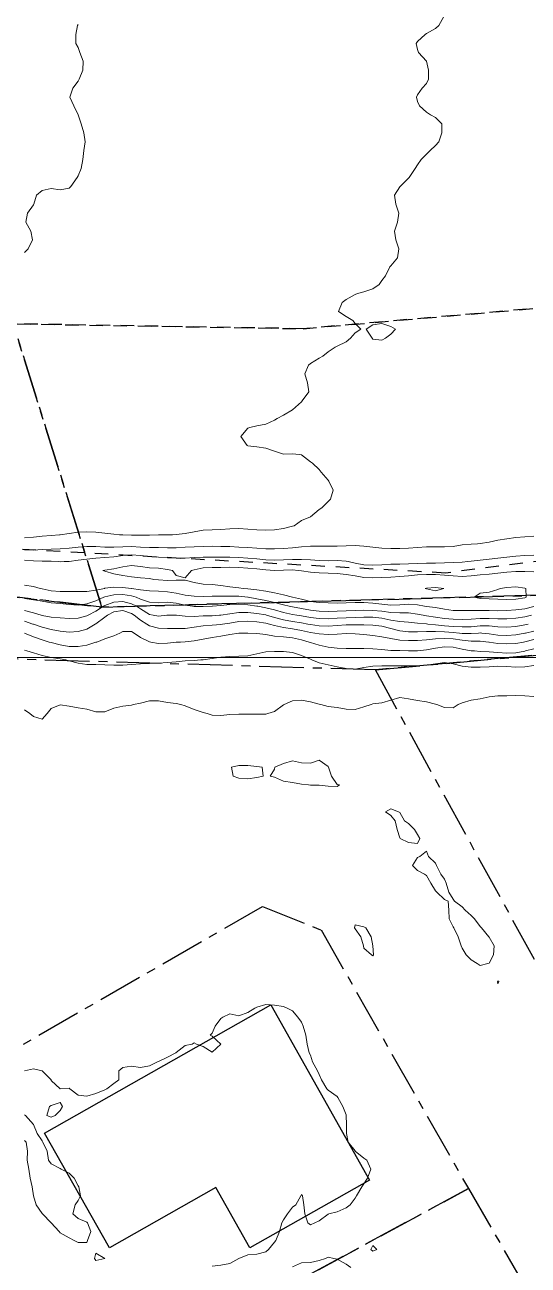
# Model space of a CAD drawing. Header units: centimetres. Extents: x 0 to 642158, y -847 to 649707.
# Drawn here: x 617508.8 to 617536.9, y 621053.4 to 621122.8 of the extents above; entities that cross this region are included whole.
import ezdxf

# ---------------------------------------------------------------- set-up
doc = ezdxf.new("R2010")
doc.units = ezdxf.units.CM
doc.header["$MEASUREMENT"] = 0
doc.linetypes.add('CENTERX2', pattern=[4, 2.5, -0.5, 0.5, -0.5])
doc.linetypes.add('JIS_02_0.7', pattern=[1.35, 0.75, -0.6])
for name, color, linetype, lineweight in [('MEV_grille', 254, 'Continuous', 9), ('WAL_parcellaire agricole', 7, 'JIS_02_0.7', 25), ('WAL_topographie 0.5', 253, 'Continuous', 20)]:
    doc.layers.add(name, color=color, linetype=linetype, lineweight=lineweight)
doc.layers.add('SPW_batiments', color=7, linetype='Continuous')
doc.layers.add('SPW_parcellaire cadastral', color=7, linetype='CENTERX2', lineweight=25, true_color=0xff0542)

# ---------------------------------------------------------------- blocks, each defined once
blk = doc.blocks.new('*U114')
at = {"layer": 'MEV_grille', "transparency": 33554687}
blk.add_lwpolyline([(-1338.461, 0), (1338.461, 0)], dxfattribs=at)
blk = doc.blocks.new('*U115')
at = {"layer": 'MEV_grille', "color": 0, "linetype": 'ByBlock', "lineweight": -2, "transparency": 16777216}
blk.add_blockref('*U114', (0, -1300), dxfattribs=at)

msp = doc.modelspace()

# ---------------------------------------------------------------- linework, layer by layer
at = {"layer": 'SPW_batiments'}
msp.add_lwpolyline([(617528.063, 621058.136), (617521.363, 621054.352), (617519.463, 621057.719), (617513.513, 621054.351), (617509.879, 621060.768), (617522.545, 621067.935), (617528.063, 621058.136)], dxfattribs=at)
at = {"layer": 'SPW_parcellaire cadastral'}
for points in [[(617538.237, 621199.46), (617581.841, 621099.219), (617549.441, 621091.194), (617513.087, 621090.2), (617490.744, 621161.536), (617488.605, 621168.331), (617485.609, 621177.591), (617515.448, 621190.015), (617538.237, 621199.46)], [(617490.091, 621092.931), (617475.237, 621140.307), (617406.092, 621123.404), (617401.455, 621139.307), (617490.744, 621161.536), (617513.087, 621090.2), (617490.091, 621092.931)], [(617490.091, 621092.931), (617513.087, 621090.2), (617549.441, 621091.194), (617581.841, 621099.219), (617595.424, 621102.277), (617564.249, 621093.504), (617549.086, 621088.582), (617528.392, 621086.69), (617480.518, 621088.112), (617457.76, 621092.256), (617490.091, 621092.931)], [(617564.249, 621093.504), (617571.135, 621080.808), (617541.142, 621063.459), (617528.392, 621086.69), (617549.086, 621088.582), (617564.249, 621093.504)], [(617495.693, 621058.255), (617522.077, 621073.451), (617525.359, 621072.135), (617533.592, 621057.661), (617504.102, 621041.678), (617503.348, 621043.116), (617500.947, 621047.916), (617498.713, 621052.416), (617495.693, 621058.255)], [(617507.494, 621035.249), (617505.531, 621038.966), (617504.102, 621041.678), (617533.592, 621057.661), (617541.759, 621043.562), (617512.05, 621026.833), (617509.666, 621031.133), (617507.494, 621035.249)]]:
    msp.add_lwpolyline(points, dxfattribs=at)
at = {"layer": 'WAL_parcellaire agricole'}
for points in [[(617721.396, 621168.036), (617718.834, 621146.973), (617704.834, 621139.972), (617679.836, 621129.969), (617644.838, 621117.965), (617581.84, 621100.958), (617563.418, 621096.083), (617532.309, 621092.109), (617481.799, 621094.913), (617463.342, 621096.144), (617450.14, 621094.49), (617443.443, 621090.541), (617438.243, 621090.441), (617434.143, 621089.54), (617429.644, 621085.54), (617425.044, 621083.839), (617422.244, 621084.839), (617413.142, 621102.738)], [(617413.228, 621107.04), (617421.575, 621104.22), (617424.591, 621105.439), (617441.341, 621107.941), (617461.341, 621107.443), (617494.841, 621106.281), (617524.34, 621105.784), (617553.006, 621108.287), (617587.588, 621115.958), (617629.004, 621126.63), (617667.668, 621140.134), (617721.396, 621168.036)], [(617721.396, 621168.036), (617667.668, 621140.134), (617629.004, 621126.63), (617587.588, 621115.958), (617553.006, 621108.287), (617524.34, 621105.784), (617494.841, 621106.281), (617461.341, 621107.443), (617441.341, 621107.941), (617424.591, 621105.439), (617421.575, 621104.22), (617413.228, 621107.04)]]:
    msp.add_lwpolyline(points, dxfattribs=at)
at = {"layer": 'WAL_topographie 0.5'}
for points in [[(617532.22, 621123.25), (617531.946, 621122.75), (617531.75, 621122.577), (617531.25, 621122.306), (617531.167, 621122.25), (617530.75, 621121.855), (617530.673, 621121.75), (617530.75, 621121.417), (617530.809, 621121.25), (617531.25, 621120.75), (617531.25, 621120.75), (617531.358, 621120.25), (617531.361, 621119.75), (617531.25, 621119.515), (617531, 621119.25), (617530.75, 621118.875), (617530.694, 621118.75), (617530.75, 621118.5), (617530.85, 621118.25), (617531.25, 621117.897), (617531.477, 621117.75), (617531.75, 621117.6), (617532.1, 621117.25), (617532.117, 621116.75), (617531.932, 621116.25), (617531.75, 621116.043), (617531.457, 621115.75), (617531.25, 621115.55), (617530.96, 621115.25), (617530.75, 621114.955), (617530.618, 621114.75), (617530.279, 621114.25), (617530.25, 621114.21), (617529.771, 621113.75), (617529.75, 621113.719), (617529.462, 621113.25), (617529.529, 621112.75), (617529.699, 621112.25), (617529.635, 621111.75), (617529.462, 621111.25), (617529.536, 621110.75), (617529.697, 621110.25), (617529.63, 621109.75), (617529.25, 621109.298), (617529.202, 621109.25), (617528.953, 621108.75), (617528.75, 621108.482), (617528.599, 621108.25), (617528.25, 621108.016), (617527.75, 621107.851), (617527.382, 621107.75), (617527.25, 621107.706), (617526.75, 621107.417), (617526.523, 621107.25), (617526.319, 621106.75), (617526.75, 621106.472), (617527.135, 621106.25), (617527.25, 621106.083), (617527.583, 621105.75), (617527.25, 621105.562), (617526.994, 621105.25), (617526.75, 621105.048), (617526.25, 621104.804), (617526.146, 621104.75), (617525.75, 621104.493), (617525.45, 621104.25), (617525.25, 621104.128), (617524.75, 621103.83), (617524.652, 621103.75), (617524.435, 621103.25), (617524.599, 621102.75), (617524.667, 621102.25), (617524.301, 621101.75), (617524.25, 621101.683), (617523.75, 621101.25), (617523.75, 621101.25), (617523.25, 621100.947), (617522.889, 621100.75), (617522.75, 621100.672), (617522.25, 621100.446), (617521.75, 621100.353), (617521.361, 621100.25), (617521.25, 621100.214), (617520.856, 621099.75), (617521.221, 621099.25), (617521.25, 621099.237), (617521.75, 621099.168), (617522.25, 621099.104), (617522.75, 621098.938), (617523.25, 621098.77), (617523.75, 621098.783), (617524.125, 621098.75), (617524.25, 621098.724), (617524.75, 621098.333), (617524.869, 621098.25), (617525.25, 621097.902), (617525.356, 621097.75), (617525.75, 621097.302), (617525.79, 621097.25), (617526.034, 621096.75), (617525.885, 621096.25), (617525.75, 621096.115), (617525.385, 621095.75), (617525.25, 621095.66), (617524.75, 621095.25), (617524.75, 621095.25), (617524.25, 621095.045), (617523.844, 621094.75), (617523.75, 621094.724), (617523.25, 621094.604), (617522.75, 621094.523), (617522.25, 621094.518), (617521.75, 621094.528), (617521.25, 621094.559), (617520.75, 621094.609), (617520.25, 621094.589), (617519.75, 621094.547), (617519.25, 621094.532), (617518.75, 621094.501), (617518.25, 621094.415), (617517.75, 621094.327), (617517.25, 621094.262), (617517.036, 621094.25), (617516.75, 621094.242), (617516.25, 621094.247), (617515.75, 621094.236), (617515.25, 621094.223), (617514.75, 621094.228), (617514.25, 621094.241), (617514.078, 621094.25), (617513.75, 621094.28), (617513.25, 621094.349), (617512.75, 621094.406), (617512.25, 621094.418), (617511.75, 621094.391), (617511.25, 621094.329), (617510.75, 621094.253), (617510.721, 621094.25), (617510.25, 621094.218), (617509.75, 621094.178), (617509.25, 621094.108), (617508.75, 621094.074)], [(617511.75, 621122.803), (617511.715, 621122.75), (617511.632, 621122.25), (617511.625, 621121.75), (617511.75, 621121.528), (617511.859, 621121.25), (617512.033, 621120.75), (617512.026, 621120.25), (617511.821, 621119.75), (617511.75, 621119.632), (617511.454, 621119.25), (617511.294, 621118.75), (617511.509, 621118.25), (617511.75, 621117.75), (617511.75, 621117.75), (617511.928, 621117.25), (617512.079, 621116.75), (617512.154, 621116.25), (617512.078, 621115.75), (617512.02, 621115.25), (617511.921, 621114.75), (617511.75, 621114.338), (617511.706, 621114.25), (617511.345, 621113.75), (617511.25, 621113.647), (617510.75, 621113.558), (617510.25, 621113.63), (617509.75, 621113.528), (617509.417, 621113.25), (617509.276, 621112.75), (617509.25, 621112.714), (617508.925, 621112.25), (617508.833, 621111.75), (617509.111, 621111.25), (617509.201, 621110.75), (617508.962, 621110.25), (617508.75, 621110.044)], [(617528.954, 621105.25), (617528.75, 621105.152), (617528.25, 621105.198), (617528.2, 621105.25), (617527.881, 621105.75), (617528.25, 621106.008), (617528.75, 621106.083), (617529.25, 621105.917), (617529.509, 621105.75), (617529.25, 621105.482), (617528.954, 621105.25)], [(617537.25, 621094.171), (617536.75, 621094.138), (617536.25, 621094.091), (617535.75, 621094.025), (617535.25, 621093.941), (617534.75, 621093.843), (617534.25, 621093.761), (617534.1, 621093.75), (617533.75, 621093.732), (617533.25, 621093.681), (617532.75, 621093.602), (617532.25, 621093.576), (617531.75, 621093.585), (617531.25, 621093.577), (617530.75, 621093.545), (617530.25, 621093.505), (617529.75, 621093.488), (617529.25, 621093.489), (617528.75, 621093.505), (617528.25, 621093.55), (617527.75, 621093.618), (617527.25, 621093.65), (617526.75, 621093.629), (617526.25, 621093.613), (617525.75, 621093.61), (617525.25, 621093.615), (617524.75, 621093.615), (617524.25, 621093.574), (617523.75, 621093.529), (617523.25, 621093.491), (617522.75, 621093.459), (617522.25, 621093.473), (617521.75, 621093.505), (617521.25, 621093.53), (617520.75, 621093.561), (617520.25, 621093.587), (617519.75, 621093.6), (617519.25, 621093.607), (617518.75, 621093.594), (617518.25, 621093.576), (617517.75, 621093.559), (617517.25, 621093.529), (617516.75, 621093.521), (617516.25, 621093.533), (617515.75, 621093.535), (617515.25, 621093.559), (617514.75, 621093.587), (617514.25, 621093.578), (617513.75, 621093.549), (617513.25, 621093.555), (617512.75, 621093.589), (617512.25, 621093.596), (617511.75, 621093.559), (617511.25, 621093.506), (617510.75, 621093.469), (617510.25, 621093.453), (617509.75, 621093.428), (617509.25, 621093.394), (617508.75, 621093.4)], [(617537.25, 621093.111), (617536.75, 621093.084), (617536.25, 621093.048), (617535.75, 621092.99), (617535.25, 621092.937), (617534.75, 621092.889), (617534.25, 621092.831), (617533.75, 621092.768), (617533.555, 621092.75), (617533.25, 621092.724), (617532.75, 621092.692), (617532.25, 621092.672), (617531.75, 621092.67), (617531.25, 621092.668), (617530.75, 621092.649), (617530.25, 621092.62), (617529.75, 621092.605), (617529.25, 621092.598), (617528.75, 621092.574), (617528.25, 621092.543), (617527.75, 621092.564), (617527.25, 621092.669), (617526.861, 621092.75), (617526.75, 621092.774), (617526.25, 621092.803), (617525.75, 621092.798), (617525.25, 621092.813), (617524.75, 621092.84), (617524.25, 621092.862), (617523.75, 621092.876), (617523.25, 621092.858), (617522.75, 621092.83), (617522.25, 621092.852), (617521.75, 621092.897), (617521.25, 621092.935), (617520.75, 621092.971), (617520.25, 621092.995), (617519.75, 621093.003), (617519.25, 621093.006), (617518.75, 621092.997), (617518.25, 621092.972), (617517.75, 621092.941), (617517.25, 621092.933), (617516.75, 621092.965), (617516.25, 621093.003), (617515.75, 621093.031), (617515.25, 621093.085), (617514.75, 621093.127), (617514.25, 621093.088), (617513.75, 621093.015), (617513.25, 621092.975), (617512.75, 621092.944), (617512.25, 621092.891), (617511.75, 621092.826), (617511.25, 621092.757), (617510.983, 621092.75), (617510.75, 621092.743), (617510.653, 621092.75), (617510.25, 621092.774), (617509.75, 621092.779), (617509.25, 621092.789), (617508.75, 621092.829)], [(617537.25, 621092.168), (617536.75, 621092.191), (617536.25, 621092.198), (617535.75, 621092.159), (617535.25, 621092.104), (617534.75, 621092.052), (617534.25, 621092.01), (617533.75, 621091.954), (617533.25, 621091.919), (617532.75, 621091.951), (617532.25, 621091.995), (617531.75, 621092.019), (617531.25, 621092.025), (617530.75, 621092.002), (617530.25, 621091.952), (617529.75, 621091.908), (617529.25, 621091.883), (617528.75, 621091.858), (617528.25, 621091.837), (617527.75, 621091.862), (617527.25, 621091.944), (617526.75, 621092.037), (617526.25, 621092.082), (617525.75, 621092.102), (617525.25, 621092.126), (617524.75, 621092.156), (617524.25, 621092.224), (617524.068, 621092.25), (617523.75, 621092.281), (617523.25, 621092.275), (617522.75, 621092.257), (617522.25, 621092.283), (617521.75, 621092.337), (617521.25, 621092.389), (617520.75, 621092.422), (617520.25, 621092.431), (617519.75, 621092.423), (617519.25, 621092.413), (617518.75, 621092.392), (617518.25, 621092.287), (617518.102, 621092.25), (617517.75, 621091.849), (617517.25, 621091.965), (617517.039, 621092.25), (617516.75, 621092.312), (617516.25, 621092.373), (617515.75, 621092.407), (617515.25, 621092.477), (617514.75, 621092.54), (617514.25, 621092.448), (617513.75, 621092.339), (617513.25, 621092.265), (617513.142, 621092.25), (617513.25, 621092.211), (617513.75, 621092.063), (617514.25, 621091.963), (617514.75, 621091.891), (617515.25, 621091.846), (617515.75, 621091.807), (617515.994, 621091.75), (617516.25, 621091.733), (617516.75, 621091.698), (617517.25, 621091.708), (617517.75, 621091.716), (617518.25, 621091.58), (617518.75, 621091.493), (617519.25, 621091.47), (617519.75, 621091.412), (617520.25, 621091.333), (617520.75, 621091.278), (617520.991, 621091.25), (617521.25, 621091.233), (617521.75, 621091.178), (617522.25, 621091.092), (617522.75, 621090.995), (617523.25, 621090.89), (617523.75, 621090.754), (617523.76, 621090.75), (617524.25, 621090.646), (617524.75, 621090.523), (617525.25, 621090.452), (617525.75, 621090.44), (617526.25, 621090.426), (617526.75, 621090.433), (617527.25, 621090.462), (617527.75, 621090.46), (617528.25, 621090.429), (617528.75, 621090.371), (617529.25, 621090.306), (617529.75, 621090.329), (617530.25, 621090.371), (617530.75, 621090.322), (617531.13, 621090.25), (617531.25, 621090.23), (617531.75, 621090.174), (617532.25, 621090.087), (617532.75, 621090.011), (617533.25, 621090.004), (617533.75, 621090.006), (617534.25, 621090.004), (617534.75, 621090.006), (617535.25, 621090.003), (617535.75, 621090.017), (617536.25, 621090.05), (617536.75, 621090.114), (617537.25, 621090.245)], [(617508.75, 621091.432), (617509.25, 621091.359), (617509.633, 621091.25), (617509.75, 621091.221), (617510.25, 621091.121), (617510.75, 621091.085), (617511.25, 621091.079), (617511.75, 621091.075), (617512.25, 621091.085), (617512.75, 621091.157), (617513.23, 621091.25), (617513.25, 621091.254), (617513.75, 621091.31), (617514.25, 621091.306), (617514.728, 621091.25), (617514.75, 621091.248), (617515.25, 621091.166), (617515.75, 621091.107), (617516.25, 621091.09), (617516.75, 621091.051), (617517.25, 621090.98), (617517.75, 621090.88), (617518.25, 621090.808), (617518.75, 621090.802), (617519.25, 621090.815), (617519.75, 621090.819), (617520.25, 621090.818), (617520.75, 621090.806), (617521.25, 621090.755), (617521.276, 621090.75), (617521.75, 621090.673), (617522.25, 621090.577), (617522.75, 621090.465), (617523.25, 621090.332), (617523.572, 621090.25), (617523.75, 621090.212), (617524.25, 621090.12), (617524.75, 621090.026), (617525.25, 621089.97), (617525.75, 621089.965), (617526.25, 621089.973), (617526.75, 621089.99), (617527.25, 621090.013), (617527.75, 621090.023), (617528.25, 621090.017), (617528.75, 621089.974), (617529.25, 621089.9), (617529.75, 621089.876), (617530.25, 621089.886), (617530.75, 621089.816), (617531.067, 621089.75), (617531.25, 621089.715), (617531.75, 621089.644), (617532.25, 621089.568), (617532.75, 621089.52), (617533.25, 621089.503), (617533.75, 621089.522), (617534.25, 621089.56), (617534.75, 621089.564), (617535.25, 621089.543), (617535.75, 621089.55), (617536.25, 621089.589), (617536.75, 621089.66), (617537.134, 621089.75)], [(617531.75, 621091.116), (617532.226, 621091.25), (617531.75, 621091.292), (617531.25, 621091.258), (617531.176, 621091.25), (617531.25, 621091.229), (617531.75, 621091.116)], [(617536.75, 621090.723), (617536.825, 621090.75), (617536.812, 621091.25), (617536.75, 621091.27), (617536.25, 621091.33), (617535.75, 621091.3), (617535.371, 621091.25), (617535.25, 621091.186), (617534.75, 621091.045), (617534.25, 621090.975), (617533.921, 621090.75), (617534.25, 621090.693), (617534.75, 621090.671), (617535.25, 621090.65), (617535.75, 621090.631), (617536.25, 621090.644), (617536.75, 621090.723)], [(617508.75, 621090.681), (617509.25, 621090.614), (617509.75, 621090.528), (617510.25, 621090.45), (617510.75, 621090.408), (617511.25, 621090.355), (617511.75, 621090.317), (617512.25, 621090.378), (617512.75, 621090.552), (617513.197, 621090.75), (617513.25, 621090.77), (617513.75, 621090.897), (617514.25, 621090.912), (617514.75, 621090.831), (617515.009, 621090.75), (617515.25, 621090.653), (617515.75, 621090.475), (617516.25, 621090.441), (617516.75, 621090.471), (617517.25, 621090.424), (617517.75, 621090.312), (617518.158, 621090.25), (617518.25, 621090.236), (617518.75, 621090.229), (617519.25, 621090.247), (617519.278, 621090.25), (617519.75, 621090.294), (617520.25, 621090.344), (617520.75, 621090.367), (617521.25, 621090.338), (617521.75, 621090.262), (617521.809, 621090.25), (617522.25, 621090.164), (617522.75, 621090.041), (617523.25, 621089.9), (617523.75, 621089.792), (617523.988, 621089.75), (617524.25, 621089.707), (617524.75, 621089.616), (617525.25, 621089.556), (617525.75, 621089.551), (617526.25, 621089.577), (617526.75, 621089.602), (617527.25, 621089.621), (617527.75, 621089.633), (617528.25, 621089.636), (617528.75, 621089.587), (617529.25, 621089.48), (617529.75, 621089.389), (617530.25, 621089.353), (617530.75, 621089.311), (617531.25, 621089.26), (617531.329, 621089.25), (617531.75, 621089.208), (617532.25, 621089.159), (617532.75, 621089.125), (617533.25, 621089.092), (617533.75, 621089.106), (617534.25, 621089.158), (617534.75, 621089.147), (617535.25, 621089.095), (617535.75, 621089.085), (617536.25, 621089.123), (617536.75, 621089.205), (617536.943, 621089.25)], [(617508.75, 621090.004), (617509.25, 621089.88), (617509.686, 621089.75), (617509.75, 621089.732), (617510.25, 621089.638), (617510.75, 621089.596), (617511.25, 621089.567), (617511.75, 621089.584), (617512.25, 621089.712), (617512.316, 621089.75), (617512.75, 621089.968), (617513.178, 621090.25), (617513.25, 621090.288), (617513.75, 621090.479), (617514.25, 621090.512), (617514.75, 621090.391), (617515.03, 621090.25), (617515.25, 621090.099), (617515.75, 621089.787), (617515.953, 621089.75), (617516.25, 621089.698), (617516.727, 621089.75), (617516.75, 621089.753), (617517.25, 621089.753), (617517.269, 621089.75), (617517.75, 621089.687), (617518.25, 621089.683), (617518.75, 621089.706), (617519.25, 621089.719), (617519.664, 621089.75), (617519.75, 621089.757), (617520.25, 621089.834), (617520.75, 621089.9), (617521.25, 621089.9), (617521.75, 621089.845), (617522.25, 621089.763), (617522.3, 621089.75), (617522.75, 621089.625), (617523.25, 621089.49), (617523.75, 621089.4), (617524.25, 621089.316), (617524.618, 621089.25), (617524.75, 621089.223), (617525.25, 621089.149), (617525.75, 621089.136), (617526.25, 621089.176), (617526.75, 621089.209), (617527.25, 621089.218), (617527.75, 621089.216), (617528.25, 621089.197), (617528.75, 621089.134), (617529.25, 621089.002), (617529.75, 621088.866), (617530.25, 621088.816), (617530.75, 621088.825), (617531.25, 621088.837), (617531.75, 621088.838), (617532.25, 621088.824), (617532.75, 621088.791), (617533.093, 621088.75), (617533.25, 621088.729), (617533.75, 621088.718), (617534.157, 621088.75), (617534.25, 621088.757), (617534.345, 621088.75), (617534.75, 621088.715), (617535.25, 621088.639), (617535.75, 621088.617), (617536.25, 621088.649), (617536.75, 621088.738), (617536.795, 621088.75), (617537.25, 621088.865)], [(617508.75, 621089.417), (617509.225, 621089.25), (617509.25, 621089.24), (617509.75, 621089.08), (617510.25, 621088.957), (617510.75, 621088.865), (617511.25, 621088.809), (617511.75, 621088.831), (617512.25, 621088.974), (617512.704, 621089.25), (617512.75, 621089.275), (617513.25, 621089.641), (617513.398, 621089.75), (617513.75, 621089.937), (617514.25, 621090.014), (617514.75, 621089.846), (617514.887, 621089.75), (617515.25, 621089.463), (617515.603, 621089.25), (617515.75, 621089.152), (617516.25, 621089.015), (617516.75, 621089.001), (617517.25, 621089.002), (617517.75, 621089.007), (617518.25, 621089.074), (617518.75, 621089.155), (617519.25, 621089.192), (617519.75, 621089.234), (617519.843, 621089.25), (617520.25, 621089.313), (617520.75, 621089.392), (617521.25, 621089.408), (617521.75, 621089.37), (617522.25, 621089.299), (617522.458, 621089.25), (617522.75, 621089.169), (617523.25, 621089.061), (617523.75, 621088.985), (617524.25, 621088.888), (617524.75, 621088.787), (617525.004, 621088.75), (617525.25, 621088.703), (617525.75, 621088.668), (617526.25, 621088.697), (617526.75, 621088.723), (617527.25, 621088.711), (617527.75, 621088.672), (617528.25, 621088.615), (617528.75, 621088.547), (617529.25, 621088.446), (617529.75, 621088.36), (617530.25, 621088.328), (617530.75, 621088.336), (617531.25, 621088.376), (617531.75, 621088.428), (617532.25, 621088.454), (617532.75, 621088.431), (617533.25, 621088.356), (617533.75, 621088.3), (617534.25, 621088.296), (617534.732, 621088.25), (617534.75, 621088.248), (617535.25, 621088.173), (617535.75, 621088.146), (617536.25, 621088.171), (617536.67, 621088.25), (617536.75, 621088.264), (617537.25, 621088.398)], [(617508.752, 621088.75), (617509.25, 621088.533), (617509.75, 621088.367), (617510.135, 621088.25), (617510.25, 621088.215), (617510.75, 621088.087), (617511.25, 621088.005), (617511.75, 621087.995), (617512.25, 621088.072), (617512.75, 621088.232), (617512.811, 621088.25), (617513.25, 621088.43), (617513.75, 621088.597), (617514.093, 621088.75), (617514.25, 621088.831), (617514.75, 621088.845), (617514.897, 621088.75), (617515.25, 621088.502), (617515.75, 621088.264), (617515.818, 621088.25), (617516.25, 621088.171), (617516.75, 621088.186), (617517.25, 621088.232), (617517.476, 621088.25), (617517.75, 621088.267), (617518.25, 621088.317), (617518.75, 621088.41), (617519.25, 621088.501), (617519.75, 621088.585), (617520.25, 621088.679), (617520.75, 621088.745), (617521.25, 621088.745), (617521.75, 621088.722), (617522.25, 621088.665), (617522.75, 621088.581), (617523.25, 621088.541), (617523.75, 621088.484), (617524.25, 621088.365), (617524.693, 621088.25), (617524.75, 621088.228), (617525.25, 621088.067), (617525.75, 621087.962), (617526.25, 621087.91), (617526.75, 621087.877), (617527.25, 621087.886), (617527.75, 621087.892), (617528.25, 621087.866), (617528.75, 621087.821), (617529.25, 621087.783), (617529.75, 621087.769), (617530.25, 621087.761), (617530.75, 621087.763), (617531.25, 621087.811), (617531.75, 621087.907), (617532.25, 621087.978), (617532.75, 621087.96), (617533.25, 621087.854), (617533.75, 621087.762), (617533.939, 621087.75), (617534.25, 621087.723), (617534.75, 621087.692), (617535.25, 621087.657), (617535.75, 621087.634), (617536.25, 621087.645), (617536.75, 621087.74), (617536.781, 621087.75), (617537.25, 621087.866)], [(617508.75, 621087.785), (617508.879, 621087.75), (617509.25, 621087.636), (617509.75, 621087.498), (617510.25, 621087.389), (617510.75, 621087.302), (617511.059, 621087.25), (617511.25, 621087.201), (617511.75, 621087.065), (617512.25, 621086.989), (617512.75, 621086.997), (617513.25, 621086.981), (617513.75, 621086.946), (617514.25, 621086.952), (617514.75, 621086.994), (617515.25, 621087.037), (617515.75, 621087.048), (617516.25, 621087.065), (617516.75, 621087.095), (617517.25, 621087.132), (617517.75, 621087.189), (617518.25, 621087.221), (617518.618, 621087.25), (617518.75, 621087.258), (617519.25, 621087.331), (617519.75, 621087.393), (617520.25, 621087.442), (617520.75, 621087.461), (617521.25, 621087.484), (617521.75, 621087.59), (617522.25, 621087.695), (617522.75, 621087.713), (617523.25, 621087.709), (617523.75, 621087.66), (617524.25, 621087.5), (617524.75, 621087.282), (617524.832, 621087.25), (617525.25, 621087.088), (617525.75, 621086.967), (617526.25, 621086.869), (617526.75, 621086.77), (617527.03, 621086.75), (617527.25, 621086.73), (617527.342, 621086.75), (617527.75, 621086.822), (617528.25, 621086.901), (617528.75, 621086.922), (617529.25, 621086.917), (617529.75, 621086.911), (617530.25, 621086.911), (617530.75, 621086.917), (617531.25, 621086.95), (617531.75, 621087.035), (617532.25, 621087.102), (617532.75, 621087.02), (617533.25, 621086.9), (617533.75, 621086.847), (617534.25, 621086.837), (617534.75, 621086.858), (617535.25, 621086.893), (617535.75, 621086.887), (617536.25, 621086.848), (617536.75, 621086.852), (617537.25, 621086.943)], [(617508.75, 621084.456), (617509.047, 621084.25), (617509.25, 621084.074), (617509.75, 621083.929), (617510.023, 621084.25), (617510.25, 621084.528), (617510.75, 621084.731), (617511.25, 621084.658), (617511.75, 621084.572), (617512.25, 621084.493), (617512.75, 621084.34), (617513.25, 621084.344), (617513.75, 621084.547), (617514.25, 621084.667), (617514.75, 621084.71), (617514.861, 621084.75), (617515.25, 621084.824), (617515.75, 621084.954), (617516.25, 621084.962), (617516.75, 621084.867), (617517.25, 621084.8), (617517.5, 621084.75), (617517.75, 621084.682), (617518.25, 621084.477), (617518.75, 621084.31), (617518.967, 621084.25), (617519.25, 621084.154), (617519.75, 621084.136), (617520.25, 621084.192), (617520.75, 621084.214), (617521.25, 621084.218), (617521.75, 621084.216), (617522.25, 621084.213), (617522.375, 621084.25), (617522.75, 621084.353), (617523.25, 621084.729), (617523.285, 621084.75), (617523.75, 621084.956), (617524.25, 621084.997), (617524.75, 621084.903), (617525.25, 621084.768), (617525.344, 621084.75), (617525.75, 621084.64), (617526.25, 621084.588), (617526.75, 621084.489), (617527.25, 621084.47), (617527.75, 621084.613), (617528.162, 621084.75), (617528.25, 621084.782), (617528.75, 621084.84), (617529.25, 621084.99), (617529.75, 621085.14), (617530.25, 621085.069), (617530.75, 621084.97), (617531.25, 621084.895), (617531.75, 621084.775), (617531.831, 621084.75), (617532.25, 621084.582), (617532.75, 621084.558), (617533.028, 621084.75), (617533.25, 621084.844), (617533.75, 621084.995), (617534.25, 621085.077), (617534.75, 621085.178), (617535.25, 621085.243), (617535.75, 621085.242), (617536.25, 621085.25), (617536.25, 621085.25), (617536.25, 621085.25), (617536.75, 621085.244), (617537.25, 621085.204)], [(617521.75, 621080.659), (617522.114, 621080.75), (617522.05, 621081.25), (617521.75, 621081.279), (617521.25, 621081.333), (617520.75, 621081.335), (617520.341, 621081.25), (617520.425, 621080.75), (617520.75, 621080.636), (617521.25, 621080.596), (617521.75, 621080.659)], [(617526.25, 621080.167), (617526.375, 621080.25), (617526.25, 621080.283), (617525.932, 621080.75), (617525.764, 621081.25), (617525.75, 621081.28), (617525.25, 621081.645), (617524.75, 621081.473), (617524.25, 621081.484), (617523.75, 621081.606), (617523.25, 621081.45), (617522.77, 621081.25), (617522.75, 621081.125), (617522.5, 621080.75), (617522.75, 621080.694), (617523.25, 621080.452), (617523.75, 621080.382), (617524.25, 621080.3), (617524.65, 621080.25), (617524.75, 621080.239), (617525.25, 621080.239), (617525.75, 621080.187), (617526.25, 621080.167)], [(617530.75, 621076.981), (617530.871, 621077.25), (617530.75, 621077.469), (617530.583, 621077.75), (617530.25, 621078.083), (617530.013, 621078.25), (617529.75, 621078.704), (617529.687, 621078.75), (617529.25, 621078.917), (617528.959, 621078.75), (617529.25, 621078.531), (617529.487, 621078.25), (617529.604, 621077.75), (617529.75, 621077.288), (617529.783, 621077.25), (617530.25, 621077.031), (617530.75, 621076.981)], [(617534.25, 621070.139), (617534.679, 621070.25), (617534.75, 621070.279), (617534.992, 621070.75), (617535.033, 621071.25), (617534.75, 621071.722), (617534.73, 621071.75), (617534.333, 621072.25), (617534.25, 621072.328), (617533.936, 621072.75), (617533.75, 621072.936), (617533.421, 621073.25), (617533.25, 621073.425), (617532.817, 621073.75), (617532.75, 621073.855), (617532.5, 621074.25), (617532.344, 621074.75), (617532.25, 621074.981), (617532.056, 621075.25), (617531.814, 621075.75), (617531.75, 621075.875), (617531.361, 621076.25), (617531.25, 621076.55), (617530.875, 621076.25), (617530.75, 621076.194), (617530.474, 621075.75), (617530.75, 621075.454), (617531.143, 621075.25), (617531.25, 621075.178), (617531.5, 621074.75), (617531.75, 621074.322), (617531.833, 621074.25), (617532.25, 621073.833), (617532.464, 621073.75), (617532.491, 621073.25), (617532.515, 621072.75), (617532.75, 621072.306), (617532.774, 621072.25), (617533.026, 621071.75), (617533.198, 621071.25), (617533.25, 621071.118), (617533.476, 621070.75), (617533.75, 621070.457), (617534.083, 621070.25), (617534.25, 621070.139)], [(617528.25, 621070.694), (617528.276, 621070.75), (617528.25, 621071.249), (617528.25, 621071.25), (617528.15, 621071.75), (617527.855, 621072.25), (617527.75, 621072.317), (617527.25, 621072.417), (617527.221, 621072.25), (617527.25, 621072.191), (617527.576, 621071.75), (617527.72, 621071.25), (617527.75, 621071.107), (617528.166, 621070.75), (617528.25, 621070.694)], [(617535.25, 621069.125), (617535.306, 621069.25), (617535.25, 621069.292), (617535.224, 621069.25), (617535.25, 621069.125)], [(617508.75, 621064.257), (617509.25, 621064.356), (617509.75, 621064.25), (617509.75, 621064.25), (617510.241, 621063.75), (617510.25, 621063.717), (617510.75, 621063.25), (617511.25, 621063.271), (617511.296, 621063.25), (617511.75, 621062.893), (617512.25, 621062.83), (617512.75, 621062.978), (617513.25, 621063.182), (617513.365, 621063.25), (617513.75, 621063.536), (617514.028, 621063.75), (617514.04, 621064.25), (617514.25, 621064.44), (617514.75, 621064.519), (617515.25, 621064.432), (617515.75, 621064.52), (617516.197, 621064.75), (617516.25, 621064.773), (617516.75, 621065.009), (617517.215, 621065.25), (617517.25, 621065.277), (617517.75, 621065.66), (617518.139, 621065.75), (617518.25, 621065.809), (617518.375, 621065.75), (617518.75, 621065.619), (617519.25, 621065.286), (617519.75, 621065.75), (617519.25, 621066.183), (617519.15, 621066.25), (617519.25, 621066.361), (617519.417, 621066.75), (617519.75, 621067.187), (617519.85, 621067.25), (617520.25, 621067.432), (617520.75, 621067.321), (617521.25, 621067.508), (617521.65, 621067.75), (617521.75, 621067.818), (617522.25, 621067.966), (617522.75, 621067.917), (617523.25, 621067.845), (617523.46, 621067.75), (617523.75, 621067.601), (617524.052, 621067.25), (617524.25, 621066.976), (617524.347, 621066.75), (617524.491, 621066.25), (617524.571, 621065.75), (617524.693, 621065.25), (617524.75, 621065.125), (617524.875, 621064.75), (617525.154, 621064.25), (617525.25, 621064.038), (617525.379, 621063.75), (617525.672, 621063.25), (617525.75, 621063.167), (617526.25, 621062.813), (617526.292, 621062.75), (617526.574, 621062.25), (617526.75, 621061.787), (617526.763, 621061.75), (617526.78, 621061.25), (617526.766, 621060.75), (617526.874, 621060.25), (617527.25, 621059.763), (617527.264, 621059.75), (617527.75, 621059.364), (617527.919, 621059.25), (617528.131, 621058.75), (617527.94, 621058.25), (617527.75, 621057.917), (617527.64, 621057.75), (617527.333, 621057.25), (617527.25, 621057.118), (617526.981, 621056.75), (617526.75, 621056.574), (617526.25, 621056.367), (617525.783, 621056.25), (617525.75, 621056.235), (617525.25, 621055.85), (617525, 621055.75), (617524.75, 621055.636), (617524.611, 621055.75), (617524.442, 621056.25), (617524.393, 621056.75), (617524.313, 621057.25), (617524.25, 621057.321), (617524.213, 621057.25), (617523.942, 621056.75), (617523.75, 621056.625), (617523.472, 621056.25), (617523.25, 621055.917), (617523.153, 621055.75), (617523.031, 621055.25), (617522.815, 621054.75), (617522.75, 621054.662), (617522.4, 621054.25), (617522.25, 621054.125), (617521.75, 621053.99), (617521.25, 621053.945), (617520.75, 621053.75), (617520.75, 621053.75), (617520.25, 621053.466), (617519.75, 621053.375), (617519.25, 621053.311)], [(617510.25, 621061.65), (617510.472, 621061.75), (617510.75, 621062.028), (617510.883, 621062.25), (617510.75, 621062.472), (617510.25, 621062.317), (617510.15, 621062.25), (617510, 621061.75), (617510.25, 621061.65)], [(617508.75, 621060.35), (617508.85, 621060.25), (617508.923, 621059.75), (617508.912, 621059.25), (617508.99, 621058.75), (617509.078, 621058.25), (617509.177, 621057.75), (617509.25, 621057.25), (617509.25, 621057.25), (617509.401, 621056.75), (617509.75, 621056.263), (617509.766, 621056.25), (617510.24, 621055.75), (617510.25, 621055.734), (617510.693, 621055.25), (617510.75, 621055.176), (617511.25, 621054.897), (617511.528, 621054.75), (617511.75, 621054.65), (617512.25, 621054.65), (617512.273, 621054.75), (617512.46, 621055.25), (617512.279, 621055.75), (617512.25, 621055.772), (617511.75, 621055.992), (617511.454, 621056.25), (617511.583, 621056.75), (617511.75, 621057), (617511.895, 621057.25), (617511.802, 621057.75), (617511.75, 621057.815), (617511.533, 621058.25), (617511.25, 621058.515), (617510.808, 621058.75), (617510.75, 621058.786), (617510.25, 621059.046), (617510.1, 621059.25), (617510.024, 621059.75), (617509.787, 621060.25), (617509.75, 621060.327), (617509.461, 621060.75), (617509.25, 621061.25), (617509.25, 621061.25), (617508.806, 621061.75), (617508.75, 621061.783)], [(617528.472, 621054.25), (617528.25, 621054.155), (617528.139, 621054.25), (617528.25, 621054.472), (617528.472, 621054.25)], [(617512.75, 621053.643), (617513.25, 621053.75), (617512.75, 621054.05), (617512.667, 621053.75), (617512.75, 621053.643)], [(617523.75, 621053.288), (617524.25, 621053.495), (617524.75, 621053.531), (617525.25, 621053.64), (617525.594, 621053.75), (617525.75, 621053.824), (617526.062, 621053.75), (617526.25, 621053.707), (617526.75, 621053.427), (617527.012, 621053.25)]]:
    msp.add_lwpolyline(points, dxfattribs=at)

# ---------------------------------------------------------------- block references
at = {"layer": 'MEV_grille', "transparency": 33554687}
msp.add_blockref('*U115', (616669.481, 622387.381), dxfattribs=at)

doc.saveas('drawing.dxf')
